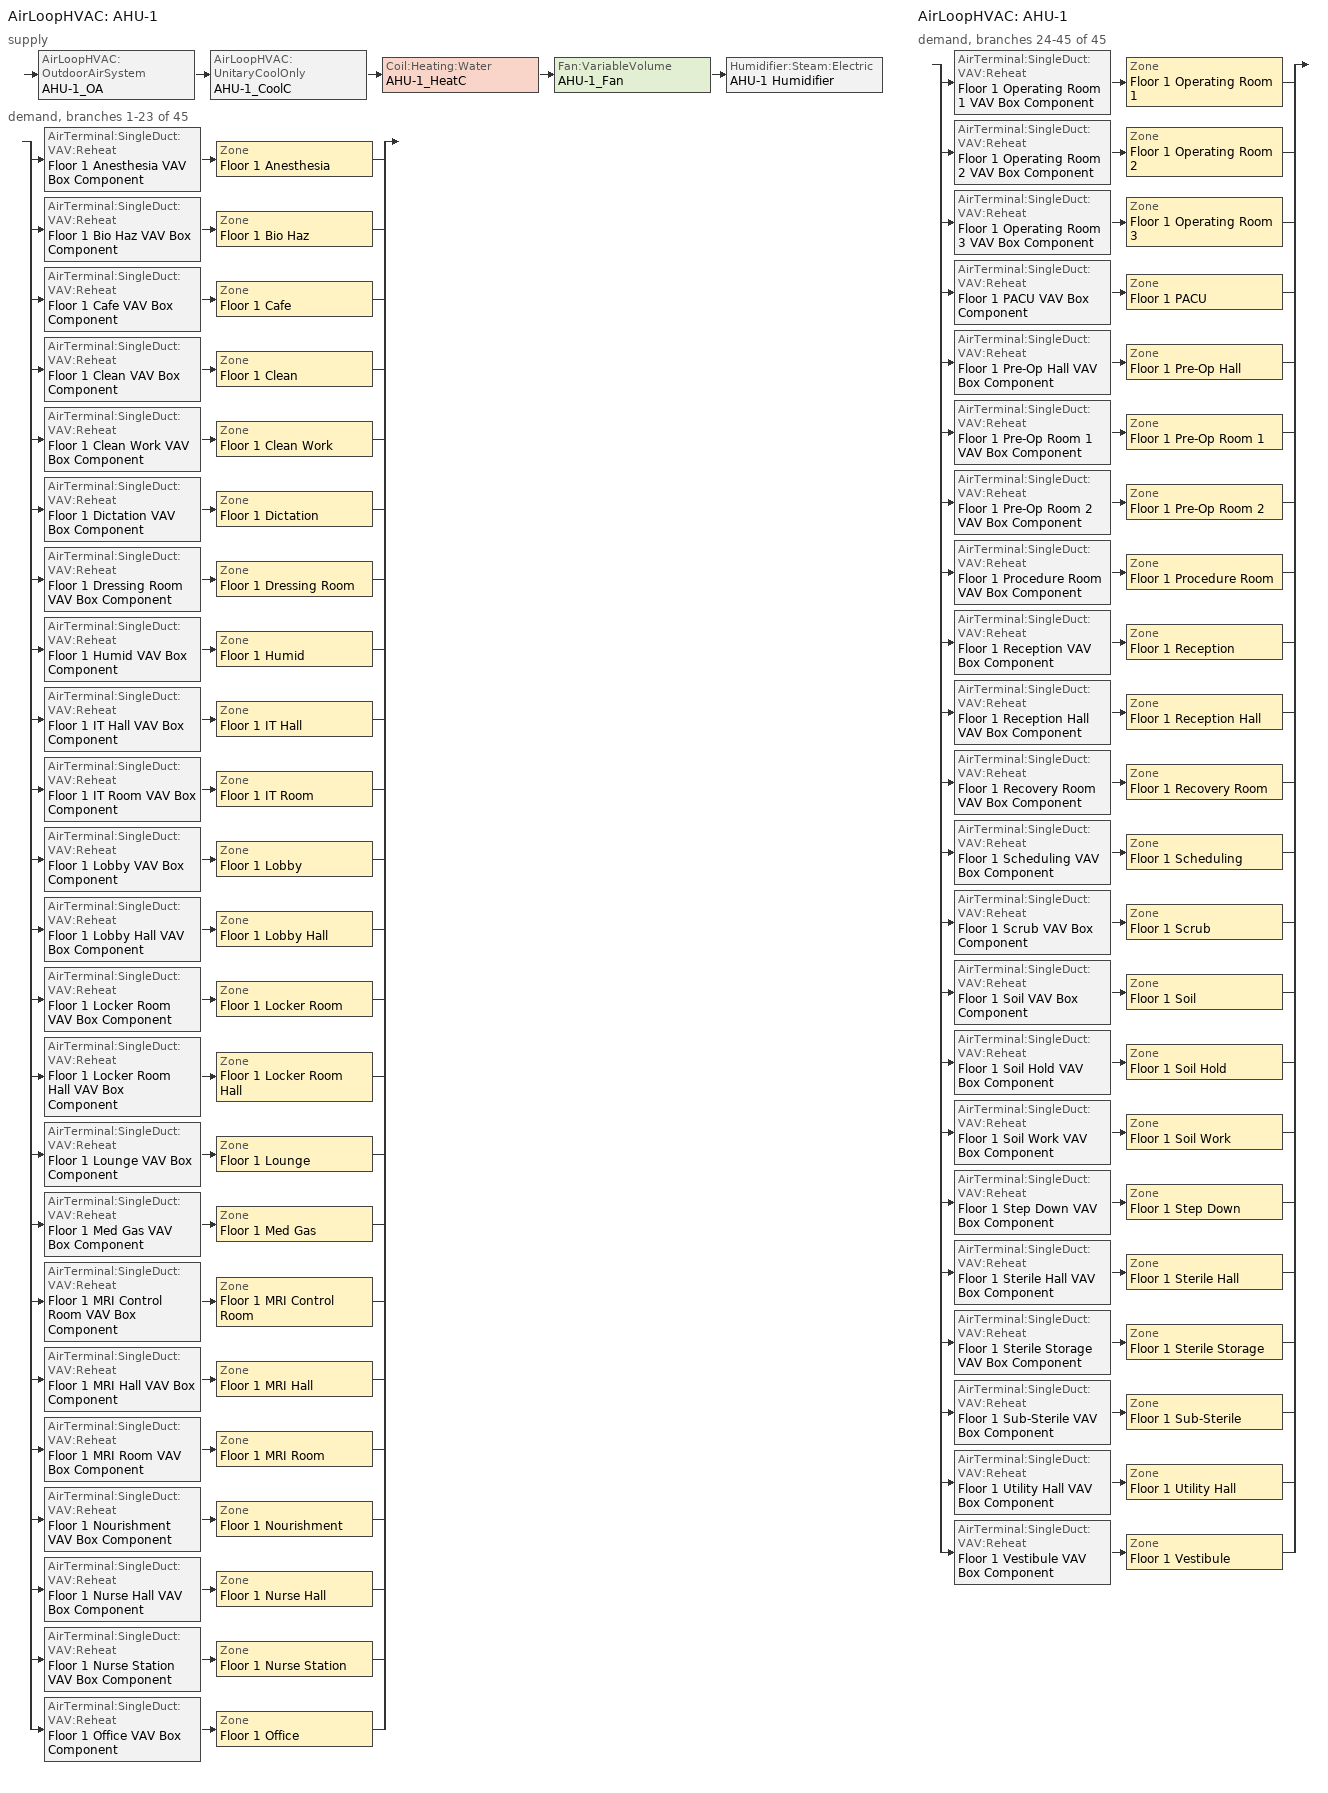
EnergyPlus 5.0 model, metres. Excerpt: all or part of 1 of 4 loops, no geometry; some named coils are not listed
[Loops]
AirLoopHVAC 'AHU-1'
 supply: AirLoopHVAC:OutdoorAirSystem 'AHU-1_OA' > AirLoopHVAC:UnitaryCoolOnly 'AHU-1_CoolC' > Coil:Heating:Water 'AHU-1_HeatC' > Fan:VariableVolume 'AHU-1_Fan' > Humidifier:Steam:Electric 'AHU-1 Humidifier'
 demand, branches 1-23 of 45: split
  | AirTerminal:SingleDuct:VAV:Reheat 'Floor 1 Anesthesia VAV Box Component' > Zone 'Floor 1 Anesthesia'
  | AirTerminal:SingleDuct:VAV:Reheat 'Floor 1 Bio Haz VAV Box Component' > Zone 'Floor 1 Bio Haz'
  | AirTerminal:SingleDuct:VAV:Reheat 'Floor 1 Cafe VAV Box Component' > Zone 'Floor 1 Cafe'
  | AirTerminal:SingleDuct:VAV:Reheat 'Floor 1 Clean VAV Box Component' > Zone 'Floor 1 Clean'
  | AirTerminal:SingleDuct:VAV:Reheat 'Floor 1 Clean Work VAV Box Component' > Zone 'Floor 1 Clean Work'
  | AirTerminal:SingleDuct:VAV:Reheat 'Floor 1 Dictation VAV Box Component' > Zone 'Floor 1 Dictation'
  | AirTerminal:SingleDuct:VAV:Reheat 'Floor 1 Dressing Room VAV Box Component' > Zone 'Floor 1 Dressing Room'
  | AirTerminal:SingleDuct:VAV:Reheat 'Floor 1 Humid VAV Box Component' > Zone 'Floor 1 Humid'
  | AirTerminal:SingleDuct:VAV:Reheat 'Floor 1 IT Hall VAV Box Component' > Zone 'Floor 1 IT Hall'
  | AirTerminal:SingleDuct:VAV:Reheat 'Floor 1 IT Room VAV Box Component' > Zone 'Floor 1 IT Room'
  | AirTerminal:SingleDuct:VAV:Reheat 'Floor 1 Lobby VAV Box Component' > Zone 'Floor 1 Lobby'
  | AirTerminal:SingleDuct:VAV:Reheat 'Floor 1 Lobby Hall VAV Box Component' > Zone 'Floor 1 Lobby Hall'
  | AirTerminal:SingleDuct:VAV:Reheat 'Floor 1 Locker Room VAV Box Component' > Zone 'Floor 1 Locker Room'
  | AirTerminal:SingleDuct:VAV:Reheat 'Floor 1 Locker Room Hall VAV Box Component' > Zone 'Floor 1 Locker Room Hall'
  | AirTerminal:SingleDuct:VAV:Reheat 'Floor 1 Lounge VAV Box Component' > Zone 'Floor 1 Lounge'
  | AirTerminal:SingleDuct:VAV:Reheat 'Floor 1 Med Gas VAV Box Component' > Zone 'Floor 1 Med Gas'
  | AirTerminal:SingleDuct:VAV:Reheat 'Floor 1 MRI Control Room VAV Box Component' > Zone 'Floor 1 MRI Control Room'
  | AirTerminal:SingleDuct:VAV:Reheat 'Floor 1 MRI Hall VAV Box Component' > Zone 'Floor 1 MRI Hall'
  | AirTerminal:SingleDuct:VAV:Reheat 'Floor 1 MRI Room VAV Box Component' > Zone 'Floor 1 MRI Room'
  | AirTerminal:SingleDuct:VAV:Reheat 'Floor 1 Nourishment VAV Box Component' > Zone 'Floor 1 Nourishment'
  | AirTerminal:SingleDuct:VAV:Reheat 'Floor 1 Nurse Hall VAV Box Component' > Zone 'Floor 1 Nurse Hall'
  | AirTerminal:SingleDuct:VAV:Reheat 'Floor 1 Nurse Station VAV Box Component' > Zone 'Floor 1 Nurse Station'
  | AirTerminal:SingleDuct:VAV:Reheat 'Floor 1 Office VAV Box Component' > Zone 'Floor 1 Office'
AirLoopHVAC 'AHU-1'
 demand, branches 24-45 of 45: split
  | AirTerminal:SingleDuct:VAV:Reheat 'Floor 1 Operating Room 1 VAV Box Component' > Zone 'Floor 1 Operating Room 1'
  | AirTerminal:SingleDuct:VAV:Reheat 'Floor 1 Operating Room 2 VAV Box Component' > Zone 'Floor 1 Operating Room 2'
  | AirTerminal:SingleDuct:VAV:Reheat 'Floor 1 Operating Room 3 VAV Box Component' > Zone 'Floor 1 Operating Room 3'
  | AirTerminal:SingleDuct:VAV:Reheat 'Floor 1 PACU VAV Box Component' > Zone 'Floor 1 PACU'
  | AirTerminal:SingleDuct:VAV:Reheat 'Floor 1 Pre-Op Hall VAV Box Component' > Zone 'Floor 1 Pre-Op Hall'
  | AirTerminal:SingleDuct:VAV:Reheat 'Floor 1 Pre-Op Room 1 VAV Box Component' > Zone 'Floor 1 Pre-Op Room 1'
  | AirTerminal:SingleDuct:VAV:Reheat 'Floor 1 Pre-Op Room 2 VAV Box Component' > Zone 'Floor 1 Pre-Op Room 2'
  | AirTerminal:SingleDuct:VAV:Reheat 'Floor 1 Procedure Room VAV Box Component' > Zone 'Floor 1 Procedure Room'
  | AirTerminal:SingleDuct:VAV:Reheat 'Floor 1 Reception VAV Box Component' > Zone 'Floor 1 Reception'
  | AirTerminal:SingleDuct:VAV:Reheat 'Floor 1 Reception Hall VAV Box Component' > Zone 'Floor 1 Reception Hall'
  | AirTerminal:SingleDuct:VAV:Reheat 'Floor 1 Recovery Room VAV Box Component' > Zone 'Floor 1 Recovery Room'
  | AirTerminal:SingleDuct:VAV:Reheat 'Floor 1 Scheduling VAV Box Component' > Zone 'Floor 1 Scheduling'
  | AirTerminal:SingleDuct:VAV:Reheat 'Floor 1 Scrub VAV Box Component' > Zone 'Floor 1 Scrub'
  | AirTerminal:SingleDuct:VAV:Reheat 'Floor 1 Soil VAV Box Component' > Zone 'Floor 1 Soil'
  | AirTerminal:SingleDuct:VAV:Reheat 'Floor 1 Soil Hold VAV Box Component' > Zone 'Floor 1 Soil Hold'
  | AirTerminal:SingleDuct:VAV:Reheat 'Floor 1 Soil Work VAV Box Component' > Zone 'Floor 1 Soil Work'
  | AirTerminal:SingleDuct:VAV:Reheat 'Floor 1 Step Down VAV Box Component' > Zone 'Floor 1 Step Down'
  | AirTerminal:SingleDuct:VAV:Reheat 'Floor 1 Sterile Hall VAV Box Component' > Zone 'Floor 1 Sterile Hall'
  | AirTerminal:SingleDuct:VAV:Reheat 'Floor 1 Sterile Storage VAV Box Component' > Zone 'Floor 1 Sterile Storage'
  | AirTerminal:SingleDuct:VAV:Reheat 'Floor 1 Sub-Sterile VAV Box Component' > Zone 'Floor 1 Sub-Sterile'
  | AirTerminal:SingleDuct:VAV:Reheat 'Floor 1 Utility Hall VAV Box Component' > Zone 'Floor 1 Utility Hall'
  | AirTerminal:SingleDuct:VAV:Reheat 'Floor 1 Vestibule VAV Box Component' > Zone 'Floor 1 Vestibule'
[Fan:VariableVolume]
AHU-1_Fan: Availability Schedule=AHU-1_Fan_Sch; Fan Efficiency=0.6045; Pressure Rise=1515.192; Maximum Flow Rate {m3/s}=AUTOSIZE; Minimum Flow Rate {m3/s}=0; Motor Efficiency=0.93; Motor In Airstream Fraction=1; Fan Coefficient 1=0.0407599; Fan Coefficient 2=0.088045; Fan Coefficient 3=-0.0729261; Fan Coefficient 4=0.94374; Fan Coefficient 5=0
[Fan:ZoneExhaust] Availability Schedule=AHU-1_Fan_Sch; Fan Efficiency=0.338; Pressure Rise {Pa}=125
Name | Maximum Flow Rate {m3/s} [*******]
Floor 1 Anesthesia Exhaust Fan | 0.068
Floor 1 MRI Control Room Exhaust Fan | 0.0793
Floor 1 MRI Room Exhaust Fan | 0.2077
Floor 1 Soil Exhaust Fan | 0.0991
Floor 1 Soil Hold Exhaust Fan | 0.044
Floor 1 Soil Work Exhaust Fan | 0.1416
[Coil:Cooling:DX:TwoSpeed]
AHU-1_CoolC DXCoil: Availability Schedule=ALWAYS_ON; Rated High Speed Total Cooling Capacity {W}=AUTOSIZE; Rated High Speed Sensible Heat Ratio=AUTOSIZE; Rated High Speed COP=3.13381; Rated High Speed Air Flow Rate {m3/s}=AUTOSIZE; Total Cooling Capacity Function of Temperature Curve=Measured_CoolCStandard10Ton_CapFT; Total Cooling Capacity Function of Flow Fraction Curve=Measured_CoolCStandard10Ton_CapFF; Energy Input Ratio Function of Temperature Curve=Measured_CoolCStandard10Ton_EIRFT; Energy Input Ratio Function of Flow Fraction Curve=Measured_CoolCStandard10Ton_EIRFFF; Part Load Fraction Correlation Curve=No_PLR_Degredation; Rated Low Speed Total Cooling Capacity {W}=AUTOSIZE; Rated Low Speed Sensible Heat Ratio=AUTOSIZE; Rated Low Speed COP				Based on measured 13.96 EER without Evap Fan=3.18046; Rated Low Speed Air Flow Rate {m3/s}=AUTOSIZE; Low Speed Total Cooling Capacity Function of Temperature Curve=Measured_LowSpeedCoolCapLSFT; Low Speed Energy Input Ratio Function of Temperature Curve=Measured_LowSpeedCoolEIRLSFT
[Coil:Heating:Water]
AHU-1_HeatC: Availablility Schedule=ALWAYS_ON; U-Factor Times Area Value {W/K}=AUTOSIZE; Maximum Water Flow Rate {m3/s}=AUTOSIZE; Coil Peformance input method=UFactorTimesAreaAndDesignWaterFlowRate; Nominal Capacity=AUTOSIZE; Design Inlet Water Temperature=82.2; Design Inlet Air Temperature=16.6; Design Outlet Water Temperature=71.1; Design Outlet Air Temperature=32.2
[Humidifier:Steam:Electric]
AHU-1 Humidifier: Availability Schedule=ALWAYS_ON; Rated Capacity m3/s=3.72E-5; Rated Power W=100000; Rated Fan Power W=0; Standby Power W=0
[AirTerminal:SingleDuct:VAV:Reheat] Availability Schedule=ALWAYS_ON; Maximum Air Flow Rate {m3/s}=AUTOSIZE; Zone Minimum Air Flow Input Method=Constant; Constant Minimum Air Flow Fraction=1; Maximum Hot Water or Steam Flow Rate {m3/s}=AUTOSIZE; Minimum Hot Water or Steam Flow Rate {m3/s}=0; Convergence Tolerance=0.001; Damper Heating Action=NORMAL
Name | Reheat Coil
Floor 1 Anesthesia VAV Box Component | Floor 1 Anesthesia VAV Box Reheat Coil
Floor 1 Bio Haz VAV Box Component | Floor 1 Bio Haz VAV Box Reheat Coil
Floor 1 Cafe VAV Box Component | Floor 1 Cafe VAV Box Reheat Coil
Floor 1 Clean VAV Box Component | Floor 1 Clean VAV Box Reheat Coil
Floor 1 Clean Work VAV Box Component | Floor 1 Clean Work VAV Box Reheat Coil
Floor 1 Dictation VAV Box Component | Floor 1 Dictation VAV Box Reheat Coil
Floor 1 Dressing Room VAV Box Component | Floor 1 Dressing Room VAV Box Reheat Coil
Floor 1 Humid VAV Box Component | Floor 1 Humid VAV Box Reheat Coil
Floor 1 IT Hall VAV Box Component | Floor 1 IT Hall VAV Box Reheat Coil
Floor 1 IT Room VAV Box Component | Floor 1 IT Room VAV Box Reheat Coil
Floor 1 Lobby Hall VAV Box Component | Floor 1 Lobby Hall VAV Box Reheat Coil
Floor 1 Lobby VAV Box Component | Floor 1 Lobby VAV Box Reheat Coil
Floor 1 Locker Room Hall VAV Box Component | Floor 1 Locker Room Hall VAV Box Reheat Coil
Floor 1 Locker Room VAV Box Component | Floor 1 Locker Room VAV Box Reheat Coil
Floor 1 Lounge VAV Box Component | Floor 1 Lounge VAV Box Reheat Coil
Floor 1 MRI Control Room VAV Box Component | Floor 1 MRI Control Room VAV Box Reheat Coil
Floor 1 MRI Hall VAV Box Component | Floor 1 MRI Hall VAV Box Reheat Coil
Floor 1 MRI Room VAV Box Component | Floor 1 MRI Room VAV Box Reheat Coil
Floor 1 Med Gas VAV Box Component | Floor 1 Med Gas VAV Box Reheat Coil
Floor 1 Nourishment VAV Box Component | Floor 1 Nourishment VAV Box Reheat Coil
Floor 1 Nurse Hall VAV Box Component | Floor 1 Nurse Hall VAV Box Reheat Coil
Floor 1 Nurse Station VAV Box Component | Floor 1 Nurse Station VAV Box Reheat Coil
Floor 1 Office VAV Box Component | Floor 1 Office VAV Box Reheat Coil
Floor 1 Operating Room 1 VAV Box Component | Floor 1 Operating Room 1 VAV Box Reheat Coil
Floor 1 Operating Room 2 VAV Box Component | Floor 1 Operating Room 2 VAV Box Reheat Coil
Floor 1 Operating Room 3 VAV Box Component | Floor 1 Operating Room 3 VAV Box Reheat Coil
Floor 1 PACU VAV Box Component | Floor 1 PACU VAV Box Reheat Coil
Floor 1 Pre-Op Hall VAV Box Component | Floor 1 Pre-Op Hall VAV Box Reheat Coil
Floor 1 Pre-Op Room 1 VAV Box Component | Floor 1 Pre-Op Room 1 VAV Box Reheat Coil
Floor 1 Pre-Op Room 2 VAV Box Component | Floor 1 Pre-Op Room 2 VAV Box Reheat Coil
Floor 1 Procedure Room VAV Box Component | Floor 1 Procedure Room VAV Box Reheat Coil
Floor 1 Reception Hall VAV Box Component | Floor 1 Reception Hall VAV Box Reheat Coil
Floor 1 Reception VAV Box Component | Floor 1 Reception VAV Box Reheat Coil
Floor 1 Recovery Room VAV Box Component | Floor 1 Recovery Room VAV Box Reheat Coil
Floor 1 Scheduling VAV Box Component | Floor 1 Scheduling VAV Box Reheat Coil
Floor 1 Scrub VAV Box Component | Floor 1 Scrub VAV Box Reheat Coil
Floor 1 Soil Hold VAV Box Component | Floor 1 Soil Hold VAV Box Reheat Coil
Floor 1 Soil VAV Box Component | Floor 1 Soil VAV Box Reheat Coil
Floor 1 Soil Work VAV Box Component | Floor 1 Soil Work VAV Box Reheat Coil
Floor 1 Step Down VAV Box Component | Floor 1 Step Down VAV Box Reheat Coil
Floor 1 Sterile Hall VAV Box Component | Floor 1 Sterile Hall VAV Box Reheat Coil
Floor 1 Sterile Storage VAV Box Component | Floor 1 Sterile Storage VAV Box Reheat Coil
Floor 1 Sub-Sterile VAV Box Component | Floor 1 Sub-Sterile VAV Box Reheat Coil
Floor 1 Utility Hall VAV Box Component | Floor 1 Utility Hall VAV Box Reheat Coil
Floor 1 Vestibule VAV Box Component | Floor 1 Vestibule VAV Box Reheat Coil
[Zone equipment]
Floor 1 Anesthesia: Floor 1 Anesthesia VAV Box Component, Floor 1 Anesthesia Exhaust Fan
Floor 1 Bio Haz: Floor 1 Bio Haz VAV Box Component
Floor 1 Cafe: Floor 1 Cafe VAV Box Component
Floor 1 Clean: Floor 1 Clean VAV Box Component
Floor 1 Clean Work: Floor 1 Clean Work VAV Box Component
Floor 1 Dictation: Floor 1 Dictation VAV Box Component
Floor 1 Dressing Room: Floor 1 Dressing Room VAV Box Component
Floor 1 Humid: Floor 1 Humid VAV Box Component
Floor 1 IT Hall: Floor 1 IT Hall VAV Box Component
Floor 1 IT Room: Floor 1 IT Room VAV Box Component
Floor 1 Lobby: Floor 1 Lobby VAV Box Component
Floor 1 Lobby Hall: Floor 1 Lobby Hall VAV Box Component
Floor 1 Locker Room: Floor 1 Locker Room VAV Box Component
Floor 1 Locker Room Hall: Floor 1 Locker Room Hall VAV Box Component
Floor 1 Lounge: Floor 1 Lounge VAV Box Component
Floor 1 MRI Control Room: Floor 1 MRI Control Room VAV Box Component, Floor 1 MRI Control Room Exhaust Fan
Floor 1 MRI Hall: Floor 1 MRI Hall VAV Box Component
Floor 1 MRI Room: Floor 1 MRI Room VAV Box Component, Floor 1 MRI Room Exhaust Fan
Floor 1 Med Gas: Floor 1 Med Gas VAV Box Component
Floor 1 Nourishment: Floor 1 Nourishment VAV Box Component
Floor 1 Nurse Hall: Floor 1 Nurse Hall VAV Box Component
Floor 1 Nurse Station: Floor 1 Nurse Station VAV Box Component
Floor 1 Office: Floor 1 Office VAV Box Component
Floor 1 Operating Room 1: Floor 1 Operating Room 1 VAV Box Component
Floor 1 Operating Room 2: Floor 1 Operating Room 2 VAV Box Component
Floor 1 Operating Room 3: Floor 1 Operating Room 3 VAV Box Component
Floor 1 PACU: Floor 1 PACU VAV Box Component
Floor 1 Pre-Op Hall: Floor 1 Pre-Op Hall VAV Box Component
Floor 1 Pre-Op Room 1: Floor 1 Pre-Op Room 1 VAV Box Component
Floor 1 Pre-Op Room 2: Floor 1 Pre-Op Room 2 VAV Box Component
Floor 1 Procedure Room: Floor 1 Procedure Room VAV Box Component
Floor 1 Reception: Floor 1 Reception VAV Box Component
Floor 1 Reception Hall: Floor 1 Reception Hall VAV Box Component
Floor 1 Recovery Room: Floor 1 Recovery Room VAV Box Component
Floor 1 Scheduling: Floor 1 Scheduling VAV Box Component
Floor 1 Scrub: Floor 1 Scrub VAV Box Component
Floor 1 Soil: Floor 1 Soil VAV Box Component, Floor 1 Soil Exhaust Fan
Floor 1 Soil Hold: Floor 1 Soil Hold VAV Box Component, Floor 1 Soil Hold Exhaust Fan
Floor 1 Soil Work: Floor 1 Soil Work VAV Box Component, Floor 1 Soil Work Exhaust Fan
Floor 1 Step Down: Floor 1 Step Down VAV Box Component
Floor 1 Sterile Hall: Floor 1 Sterile Hall VAV Box Component
Floor 1 Sterile Storage: Floor 1 Sterile Storage VAV Box Component
Floor 1 Sub-Sterile: Floor 1 Sub-Sterile VAV Box Component
Floor 1 Utility Hall: Floor 1 Utility Hall VAV Box Component
Floor 1 Vestibule: Floor 1 Vestibule VAV Box Component
[Sizing:Zone] Zone Cooling Design Supply Air Temperature {C}=11.1; Zone Heating Design Supply Air Temperature {C}=40; Zone Cooling Design Supply Air Humidity Ratio {kg-H20/kg-air}=0.007; Zone Heating Design Supply Air Humidity Ratio {kg-H20/kg-air}=0.008; Cooling Design Air Flow Method {Flow/Zone | DesignDay | DesignDayWithLimit}=DesignDayWithLimit; Heating Design Air Flow Method {Flow/Zone | DesignDay}=DesignDay
Name | Outdoor Air Method | Outside Air Flow per Zone Floor Area {(m3/s)/m2} | Cooling Minimum Air Flow | Outside Air Flow per Person {(m3/s)/person} | Outside Air Flow per Zone {m3/s}
Floor 1 Anesthesia | Flow/Area | 0.0022578 | 0.06796
Floor 1 Bio Haz; Floor 1 Med Gas; Floor 1 Sterile Storage | Flow/Area | 0.000762
Floor 1 Cafe; Floor 1 Dictation; Floor 1 Dressing Room; Floor 1 Humid; Floor 1 IT Room; Floor 1 Nourishment; Floor 1 Nurse Station; Floor 1 Office; Floor 1 Scheduling | Flow/Person |  |  | 0.01
Floor 1 Clean | Flow/Area | 0.0011289 | 0.039644
Floor 1 Clean Work | Flow/Area | 0.0011289 | 0.051914
Floor 1 IT Hall; Floor 1 Lobby Hall; Floor 1 Locker Room Hall; Floor 1 MRI Hall; Floor 1 Nurse Hall; Floor 1 Pre-Op Hall; Floor 1 Reception Hall; Floor 1 Scrub; Floor 1 Sterile Hall; Floor 1 Sub-Sterile; Floor 1 Utility Hall; Floor 1 Vestibule | Flow/Area | 0.000254
Floor 1 Lobby; Floor 1 Locker Room; Floor 1 Lounge; Floor 1 Reception | Flow/Person |  |  | 0.007079
Floor 1 MRI Control Room | Flow/Area | 0.001524 | 0.079287
Floor 1 MRI Room | Flow/Area | 0.001524 | 0.207657
Floor 1 Operating Room 1 | Flow/Zone |  | 0.54274 |  | 0.108548
Floor 1 Operating Room 2 | Flow/Zone |  | 0.566337 |  | 0.113267
Floor 1 Operating Room 3 | Flow/Zone |  | 0.561617 |  | 0.112323
Floor 1 PACU | Flow/Zone |  | 0.05097 |  | 0.01699
Floor 1 Pre-Op Room 1 | Flow/Zone |  | 0.089198 |  | 0.029733
Floor 1 Pre-Op Room 2 | Flow/Zone |  | 0.159518 |  | 0.053173
Floor 1 Procedure Room | Flow/Zone |  | 0.336263 |  | 0.067253
Floor 1 Recovery Room | Flow/Zone |  | 0.254852 |  | 0.084951
Floor 1 Soil | Flow/Area | 0.0028222 | 0.099109
Floor 1 Soil Hold | Flow/Area | 0.0028222 | 0.044048
Floor 1 Soil Work | Flow/Area | 0.0028222 | 0.141584
Floor 1 Step Down | Flow/Zone |  | 0.141584 |  | 0.047195
[ZoneControl:Thermostat] Control Type Schedule=Dual Zone Control Type Sched
Name | Zone | Control 1
Floor 1 Anesthesia Thermostat | Floor 1 Anesthesia | Typical DualSPSched
Floor 1 Bio Haz Thermostat | Floor 1 Bio Haz | Typical DualSPSched
Floor 1 Cafe Thermostat | Floor 1 Cafe | Typical DualSPSched
Floor 1 Clean Thermostat | Floor 1 Clean | Typical DualSPSched
Floor 1 Clean Work Thermostat | Floor 1 Clean Work | Typical DualSPSched
Floor 1 Dictation Thermostat | Floor 1 Dictation | Typical DualSPSched
Floor 1 Dressing Room Thermostat | Floor 1 Dressing Room | Typical DualSPSched
Floor 1 Humid Thermostat | Floor 1 Humid | Typical DualSPSched
Floor 1 IT Hall Thermostat | Floor 1 IT Hall | Typical DualSPSched
Floor 1 IT Room Thermostat | Floor 1 IT Room | Typical DualSPSched
Floor 1 Lobby Hall Thermostat | Floor 1 Lobby Hall | Typical DualSPSched
Floor 1 Lobby Thermostat | Floor 1 Lobby | Typical DualSPSched
Floor 1 Locker Room Hall Thermostat | Floor 1 Locker Room Hall | Typical DualSPSched
Floor 1 Locker Room Thermostat | Floor 1 Locker Room | Typical DualSPSched
Floor 1 Lounge Thermostat | Floor 1 Lounge | Typical DualSPSched
Floor 1 MRI Control Room Thermostat | Floor 1 MRI Control Room | Typical DualSPSched
Floor 1 MRI Hall Thermostat | Floor 1 MRI Hall | Typical DualSPSched
Floor 1 MRI Room Thermostat | Floor 1 MRI Room | Typical DualSPSched
Floor 1 Med Gas Thermostat | Floor 1 Med Gas | Typical DualSPSched
Floor 1 Nourishment Thermostat | Floor 1 Nourishment | Typical DualSPSched
Floor 1 Nurse Hall Thermostat | Floor 1 Nurse Hall | Typical DualSPSched
Floor 1 Nurse Station Thermostat | Floor 1 Nurse Station | Typical DualSPSched
Floor 1 Office Thermostat | Floor 1 Office | Typical DualSPSched
Floor 1 Operating Room 1 Thermostat | Floor 1 Operating Room 1 | Operating Room DualSPSched
Floor 1 Operating Room 2 Thermostat | Floor 1 Operating Room 2 | Operating Room DualSPSched
Floor 1 Operating Room 3 Thermostat | Floor 1 Operating Room 3 | Operating Room DualSPSched
Floor 1 PACU Thermostat | Floor 1 PACU | Typical DualSPSched
Floor 1 Pre-Op Hall Thermostat | Floor 1 Pre-Op Hall | Typical DualSPSched
Floor 1 Pre-Op Room 1 Thermostat | Floor 1 Pre-Op Room 1 | Typical DualSPSched
Floor 1 Pre-Op Room 2 Thermostat | Floor 1 Pre-Op Room 2 | Typical DualSPSched
Floor 1 Procedure Room Thermostat | Floor 1 Procedure Room | Typical DualSPSched
Floor 1 Reception Hall Thermostat | Floor 1 Reception Hall | Typical DualSPSched
Floor 1 Reception Thermostat | Floor 1 Reception | Typical DualSPSched
Floor 1 Recovery Room Thermostat | Floor 1 Recovery Room | Typical DualSPSched
Floor 1 Scheduling Thermostat | Floor 1 Scheduling | Typical DualSPSched
Floor 1 Scrub Thermostat | Floor 1 Scrub | Typical DualSPSched
Floor 1 Soil Hold Thermostat | Floor 1 Soil Hold | Typical DualSPSched
Floor 1 Soil Thermostat | Floor 1 Soil | Typical DualSPSched
Floor 1 Soil Work Thermostat | Floor 1 Soil Work | Typical DualSPSched
Floor 1 Step Down Thermostat | Floor 1 Step Down | Typical DualSPSched
Floor 1 Sterile Hall Thermostat | Floor 1 Sterile Hall | Typical DualSPSched
Floor 1 Sterile Storage Thermostat | Floor 1 Sterile Storage | Typical DualSPSched
Floor 1 Sub-Sterile Thermostat | Floor 1 Sub-Sterile | Typical DualSPSched
Floor 1 Utility Hall Thermostat | Floor 1 Utility Hall | Typical DualSPSched
Floor 1 Vestibule Thermostat | Floor 1 Vestibule | Typical DualSPSched
[ThermostatSetpoint:DualSetpoint]
Name | Heating Setpoint Temperature Schedule | Cooling Setpoint Temperature Schedule
Typical DualSPSched | HTGSETP_SCH | CLGSETP_SCH
Operating Room DualSPSched | OR_HTGSETP_SCH | OR_CLGSETP_SCH
[Sizing:System]
AHU-1: Type Of Load To Size On {Sensible}=Sensible; Design Outdoor Air Flow Rate {m3/s}=AUTOSIZE; Minimum System Air Flow Ratio=1; Preheat Design Temperature {C}=7; Preheat Design Humidity Ratio {kg-H2O/kg-air}=0.008; Precool Design Temperature {C}=7.2; Precool Design Humidity Ratio {kg-H2O/kg-air}=0.008; Central Cooling Design Supply Air Temperature {C}=11.1; Central Heating Design Supply Air Temperature {C}=16; Sizing Option {Coincident | NonCoincident}=NonCoincident; 100% Outdoor Air in Cooling {Yes | No}=No; 100% Outdoor Air in Heating {Yes | No}=No; Central Cooling Design Supply Air Humidity Ratio {kg-H2O/kg-air}=0.007; Central Heating Design Supply Air Humidity Ratio {kg-H2O/kg-air}=0.007; Cooling Design Air Flow Method=DesignDay; Heating Design Air Flow Method=DesignDay
[Controller:OutdoorAir]
AHU-1_OA_Controller: Minimum Outdoor Air Flow Rate {m3/s}=AUTOSIZE; Maximum Outdoor Air Flow Rate {m3/s}=AUTOSIZE; Economizer Control Type=NoEconomizer; Economizer Control Action Type=ModulateFlow; Economizer Maximum Limit Dry-Bulb Temperature {C}=18.3; Economizer Maximum Limit Enthalpy {J/kg}=64000; Economizer Minimum Limit Dry-Bulb Temperature {C}=-100; Lockout Type=NoLockout; Minimum Limit Type=FixedMinimum; Minimum Outdoor Air Schedule=AHU-1_Fan_Sch; Minimum Fraction of Outdoor Air Schedule=AHU-1_MinOAFracSchedule
[Controller:WaterCoil]
AHU-1_HeatC_Controller: Control Variable {Temperature | HumidityRatio | TemperatureAndHumidityRatio | Flow}=Temperature; Action {Normal | Reverse}=Normal; Actuator Variable {FLOW}=Flow; Controller Convergence Tolerance {delta C} [Delta temp from setpoint]=0.0001; Maximum Actuated Flow {m3/s}=AUTOSIZE; Minimum Actuated Flow {m3/s}=0
[AirLoopHVAC]
AHU-1: Design Supply Air Flow Rate {m3/s}=AUTOSIZE
[AirLoopHVAC:UnitaryCoolOnly]
AHU-1_CoolC: Availablility Schedule=ALWAYS_ON; Cooling Coil=AHU-1_CoolC DXCoil
[SetpointManager:MixedAir]
Name | Control Variable {Temperature} | Setpoint Node or NodeList | Control Variable
AHU-1_CoolC SAT Manager | Temperature | AHU-1_CoolC-AHU-1_HeatCNode
AHU-1_HeatC SAT Manager | Temperature | AHU-1_HeatC-AHU-1_FanNode
AHU-1_OAMixed Air Temp Manager |  | AHU-1_OA-AHU-1_CoolCNode | Temperature
[SetpointManager:SingleZone:Humidity:Minimum]
AHU-1 Humidifier HUMRAT setpoint: Setpoint Node or NodeList=AHU-1 Supply Equipment Outlet Node
[SetpointManager:SingleZone:Humidity:Maximum]
AHU-1_CoolC HUMRAT setpoint: Setpoint Node or NodeList=AHU-1_CoolC-AHU-1_HeatCNode
[Schedule:Compact]
ALWAYS_ON: Through: 12/31, For: AllDays, Until: 24:00, 1
OR_CLGSETP_SCH: Temperature, Through: 12/31, For: AllDays, Until: 06:00, 22.2, Until: 17:00, 18.3, Until: 24:00, 22.2
OR_HTGSETP_SCH: Temperature, Through: 12/31, For: ALLDays, Until: 24:00, 18.3
CLGSETP_SCH: Temperature, Through: 12/31, For: Weekdays SummerDesignDay, Until: 05:00, 25, Until: 18:00, 22.2, Until: 24:00, 25, For: Saturdays WinterDesignDay, Until: 07:00, 25, Until: 15:00, 22.2, Until: 24:00, 25, For: AllOtherDays, Until: 24:00, 25
HTGSETP_SCH: Temperature, Through: 12/31, For: Weekdays SummerDesignDay, Until: 05:00, 18.3, Until: 18:00, 21.1, Until: 24:00, 18.3, For: Saturdays WinterDesignDay, Until: 07:00, 18.3, Until: 15:00, 21.1, Until: 24:00, 18.3, For: AllOtherDays, Until: 24:00, 18.3
Dual Zone Control Type Sched: Control Type, Through: 12/31, For: AllDays, Until: 24:00, 4
AHU-1_MinOAFracSchedule: Through: 12/31, For: AllDays, Until: 24:00, 0.33
AHU-1_Fan_Sch: Fraction, Through: 12/31, For: Weekdays Saturday, Until: 04:00, 0, Until: 21:00, 1, Until: 24:00, 0, For: SummerDesignDay WinterDesignDay, Until: 24:00, 1, For: AllOtherDays, Until: 24:00, 0
[Curve:Biquadratic] Minimum Value of wb 	[52°F = 20% extrapolation (~5°F) below 57°F lowest measurement]=11.1; Maximum Value of wb  [85°F = 20% extrapolation (~5°F) above 80°F highest measurement]=29.4; Minimum Value of edb [50°F = 20% extrapolation (~10°F) below 60°F lowest measurement]=10; Maximum Value of edb	[122.5°F = 20% extrapolation (~10°F) above 112.5°F highest measurement]=50.3
Name | Coefficient1 Constant | Coefficient2 wb | Coefficient3 wb**2 | Coefficient4 edb | Coefficient5 edb**2 | Coefficient6 wb*edb
Measured_LowSpeedCoolCapLSFT | 0.4136 | 0.03105 | 0 | 0.006952 | -0.0002128 | 0
Measured_CoolCStandard10Ton_CapFT | 0.52357 | 0.03478 | 0 | -0.001915 | -0.00010838 | 0
Measured_LowSpeedCoolEIRLSFT | 1.1389 | -0.04518 | 0.0014298 | 0.006044 | 0.0006745 | -0.0012325
Measured_CoolCStandard10Ton_EIRFT | 0.9847 | -0.04285 | 0.0013562 | 0.009934 | 0.0006398 | -0.001169
[Curve:Quadratic]
Name | Coefficient1 Constant | Coefficient2 ff | Coefficient3 ff**2 | Minimum Value of ff [0.776 = 10% extrapolation of 300 cfm/ton / 370 cfm/ton (ARI)] | Maximum Value of ff [1.197 = 10% extrapolation of 430 cfm/ton / 370 cfm/ton (ARI)] | Coefficient2 x | Coefficient3 x**2 | Minimum Value of x | Maximum Value of x
Measured_CoolCStandard10Ton_CapFF | 0.7685 | 0.2315 | 0 | 0.776 | 1.197
Measured_CoolCStandard10Ton_EIRFFF | 1.192 | -0.1917 | 0 | 0.776 | 1.197
No_PLR_Degredation | 1 |  |  |  |  | 0 | 0 | 0 | 1
